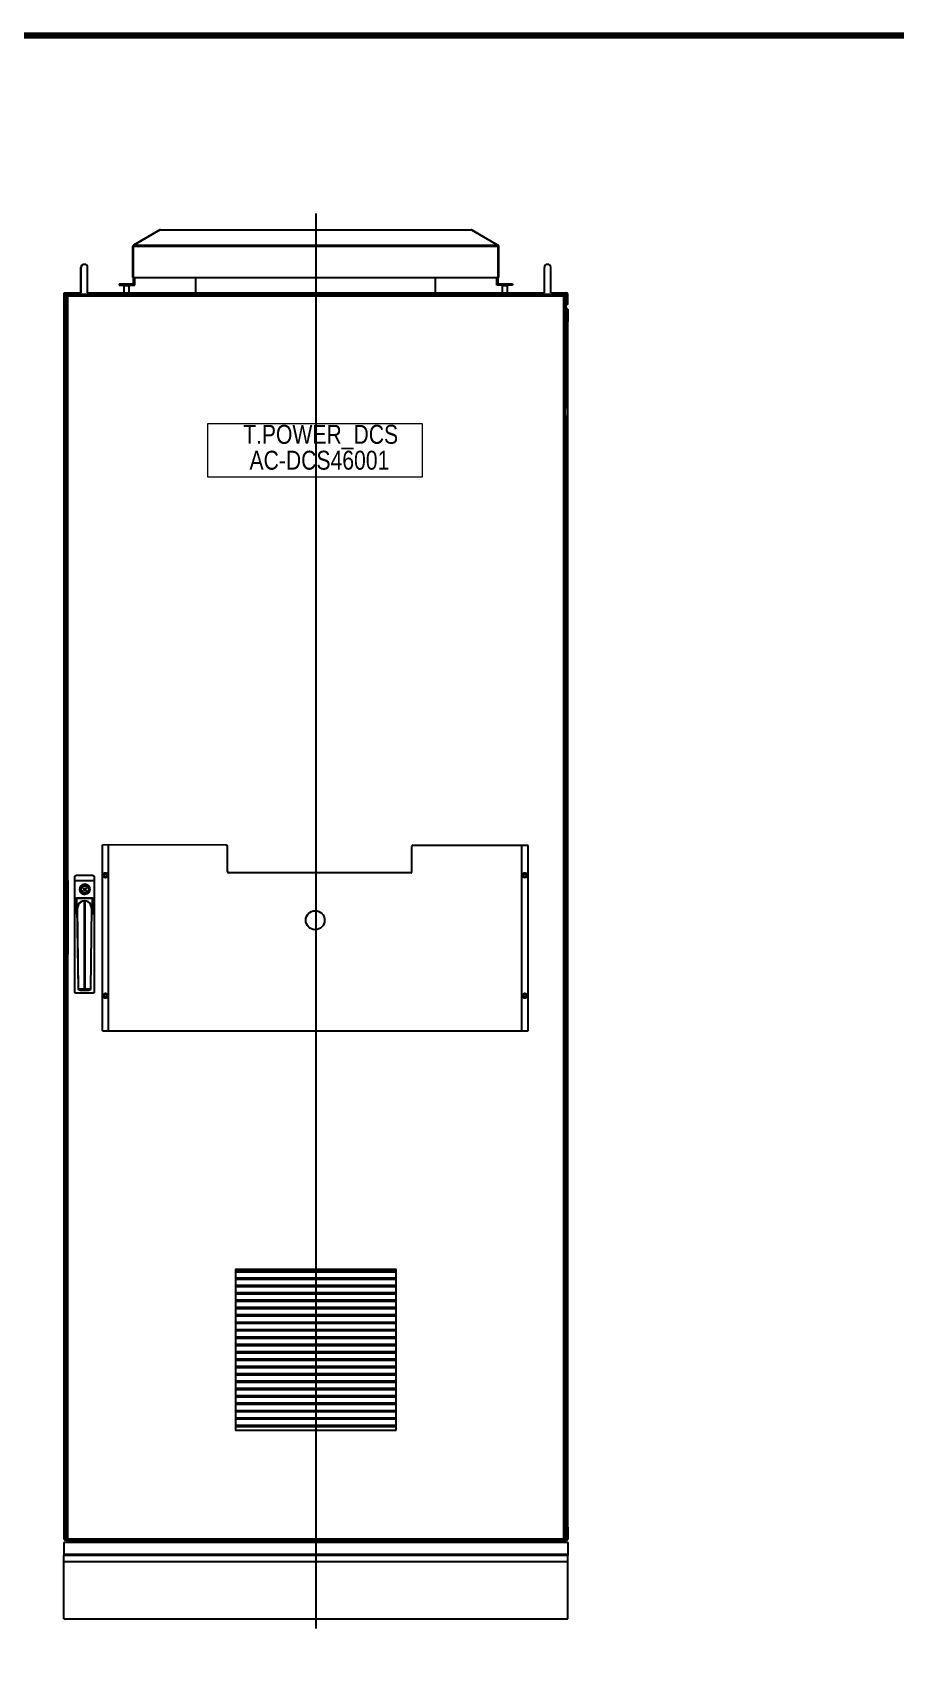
# Model space of a CAD drawing. Extents: x 79822 to 122366, y -56021 to -28815.
# Drawn here: x 82832 to 84200, y -53954 to -51376 of the extents above; entities that cross this region are included whole.
import ezdxf
from ezdxf.enums import TextEntityAlignment as Align
from ezdxf.lldxf.tags import DXFTag

# ---------------------------------------------------------------- set-up
doc = ezdxf.new("R2010")
doc.units = 0
doc.header["$LTSCALE"] = 100
doc.header["$MEASUREMENT"] = 0
doc.layers.add('HLSTK', color=7, linetype='Continuous')
doc.layers.add('t', color=1, linetype='Continuous')
doc.styles.add('HZ', font='arial.ttf', dxfattribs={"width": 0.7})
doc.styles.get("Standard").update_dxf_attribs({"font": ''})
doc.styles.get('Standard').set_extended_font_data('SimSun')
tags = doc.linetypes.add('CENTER', pattern=[2, 1.25, -0.25, 0.25, -0.25]).pattern_tags.tags
tags[10:11] = [DXFTag(74, 4), DXFTag(75, 0), DXFTag(340, '0'), DXFTag(46, 1.0), DXFTag(50, 0.0), DXFTag(44, 0.0), DXFTag(45, 0.0)]
tags[8:9] = [DXFTag(74, 4), DXFTag(75, 0), DXFTag(340, '0'), DXFTag(46, 1.0), DXFTag(50, 0.0), DXFTag(44, 0.0), DXFTag(45, 0.0)]
tags[6:7] = [DXFTag(74, 4), DXFTag(75, 0), DXFTag(340, '0'), DXFTag(46, 1.0), DXFTag(50, 0.0), DXFTag(44, 0.0), DXFTag(45, 0.0)]
tags[4:5] = [DXFTag(74, 4), DXFTag(75, 0), DXFTag(340, '0'), DXFTag(46, 1.0), DXFTag(50, 0.0), DXFTag(44, 0.0), DXFTag(45, 0.0)]
tags = doc.linetypes.add('HIDDEN', pattern=[0.375, 0.25, -0.125]).pattern_tags.tags
tags[6:7] = [DXFTag(74, 4), DXFTag(75, 0), DXFTag(340, '0'), DXFTag(46, 1.0), DXFTag(50, 0.0), DXFTag(44, 0.0), DXFTag(45, 0.0)]
tags[4:5] = [DXFTag(74, 4), DXFTag(75, 0), DXFTag(340, '0'), DXFTag(46, 1.0), DXFTag(50, 0.0), DXFTag(44, 0.0), DXFTag(45, 0.0)]
tags = doc.linetypes.add('HIDDEN2', pattern=[0.1875, 0.125, -0.0625]).pattern_tags.tags
tags[6:7] = [DXFTag(74, 4), DXFTag(75, 0), DXFTag(340, '0'), DXFTag(46, 1.0), DXFTag(50, 0.0), DXFTag(44, 0.0), DXFTag(45, 0.0)]
tags[4:5] = [DXFTag(74, 4), DXFTag(75, 0), DXFTag(340, '0'), DXFTag(46, 1.0), DXFTag(50, 0.0), DXFTag(44, 0.0), DXFTag(45, 0.0)]

# ---------------------------------------------------------------- blocks, each defined once
blk = doc.blocks.new('图框')
at = {"layer": 't', "color": 7, "const_width": 9.62}
blk.add_lwpolyline([(4115.6, -3151.6), (4115.6, 0), (0, 0), (0, -3151.6)], close=True, dxfattribs=at)
at = {"color": 7, "flags": 8}
for tag, p, height in [('DWG.NAME:', (1381.6, -2910.4), 25), ('PROJECTNAME:', (3125.5, -2912.8), 24), ('PROJECTNAME：', (3339.1, -2913.1), 25), ('DWG.NO.:', (3128.2, -3030.4), 24), ('图纸编号', (3315.4, -3052.4), 24), ('FILENO.:', (3128.7, -3106.1), 24), ('文档号', (3317.7, -3124.1), 24)]:
    blk.add_attdef(tag, p, '', height=height, dxfattribs=at)
for tag, height, p in [('RENLIU', 24, (698.2, -2950.4)), ('SHUFENWANG', 24, (885.8, -2950.4)), ('FANGHOU', 24, (1069.7, -2950.4)), ('DANDANLI', 24, (1250, -2950.4)), ('A', 23, (59.9, -2974.9)), ('设计时间', 23, (213.9, -2974.9)), ('刘仁', 23, (698.2, -3002.2)), ('王姝芬', 23, (885.8, -3002.2)), ('侯方', 23, (1069.7, -3002.2)), ('李丹丹', 23, (1250, -3002.2)), ('#10STATIONONTROLCABINETCOVER', 30, (1777.9, -3017.2)), ('PAGEXOFX', 24, (3953.7, -3039.1)), ('REV.', 24, (59.4, -3063)), ('DATE', 24, (208.9, -3063)), ('DESCRIPTION', 24, (451.7, -3063)), ('PREPARED', 24, (698.2, -3063)), ('CHECKED', 24, (885.8, -3063)), ('SIGNED', 24, (1069.7, -3063)), ('APPROVED', 24, (1250, -3063)), ('图纸名称', 30, (1777.9, -3094.7)), ('第几页共几页', 24, (3953.7, -3114.1))]:
    blk.add_attdef(tag, text='', height=height, dxfattribs=at).set_placement(p, align=Align.MIDDLE)
for tag, p in [('图纸名称:', (1377.8, -2965.9)), ('项目名称：', (3121.6, -2984.3)), ('项目名称：', (3325, -2984.3))]:
    blk.add_attdef(tag, text='', height=25, dxfattribs=at).set_placement(p, align=Align.BOTTOM_LEFT)
at = {"color": 7, "width": 0.8, "flags": 8}
blk.add_attdef('HANGZHOUHOLLYSYSAUTOMATIONCO.,LTD.', text='', height=24, dxfattribs=at).set_placement((2770.1, -3045.7), align=Align.MIDDLE)

msp = doc.modelspace()

# ---------------------------------------------------------------- linework, layer by layer
at = {"color": 1, "linetype": 'CENTER'}
msp.add_line((83281.2, -51662.7), (83281.2, -53906.5), dxfattribs=at)
at = {"color": 7, "linetype": 'Continuous'}
for p, q in [((83034, -51688.5), (82992.3, -51712.5)), ((83034.5, -51688.5), (82992.8, -51712.5)), ((83034, -51688.5), (83034.1, -51688.7)), ((83034.5, -51688.5), (83527.9, -51688.5)), ((83035.1, -51688.2), (83527.3, -51688.2)), ((83527.9, -51688.5), (83569.6, -51712.5)), ((83528.4, -51688.5), (83528.3, -51688.7)), ((83528.4, -51688.5), (83570.1, -51712.5)), ((82991.2, -51764.2), (82991.2, -51714.4)), ((82991.2, -51714.4), (82992.2, -51714.4)), ((82992.2, -51764.2), (82992.2, -51714.4)), ((82992.2, -51714.4), (83570.2, -51714.4)), ((82992.3, -51712.5), (82992.6, -51713)), ((82992.8, -51712.5), (83569.6, -51712.5)), ((83570.1, -51712.5), (83569.8, -51713)), ((83570.2, -51764.2), (83570.2, -51714.4)), ((83571.2, -51714.4), (83570.2, -51714.4)), ((83571.2, -51764.2), (83571.2, -51714.4)), ((82908.7, -51788.2), (82908.7, -51748.2)), ((82909.3, -51788.2), (82909.3, -51748.2)), ((82919.3, -51788.2), (82919.3, -51748.2)), ((82991.2, -51764.2), (82992.2, -51764.2)), ((82992.2, -51774.2), (82992.2, -51764.2)), ((82992.2, -51764.2), (83570.2, -51764.2)), ((82994.2, -51776.2), (82994.2, -51764.2)), ((83091.2, -51788.2), (83091.2, -51764.2)), ((83471.2, -51788.2), (83471.2, -51764.2)), ((83568.2, -51776.2), (83568.2, -51764.2)), ((83570.2, -51774.2), (83570.2, -51764.2)), ((83571.2, -51764.2), (83570.2, -51764.2)), ((83643.7, -51788.2), (83643.7, -51748.2)), ((83653.7, -51788.2), (83653.7, -51748.2)), ((82882, -53745.7), (82882, -51788.2)), ((82882, -51788.2), (82909.3, -51788.2)), ((82884, -51790.5), (83678.4, -51790.5)), ((82885, -53766.2), (82885, -51791.2)), ((82885, -51791.2), (83677, -51791.2)), ((82887.3, -51791.2), (82887.3, -52720.2)), ((83674.7, -51793.5), (82887.3, -51793.5)), ((82919.3, -51788.2), (83643.7, -51788.2)), ((82969.2, -51774.2), (82969.2, -51776.2)), ((82969.2, -51774.2), (82992.2, -51774.2)), ((82969.2, -51776.2), (82994.2, -51776.2)), ((82972.2, -51774.2), (82972.2, -51776.2)), ((82977.7, -51776.2), (82977.2, -51776.7)), ((82977.2, -51788.2), (82977.2, -51776.7)), ((82977.2, -51776.7), (82985.2, -51776.7)), ((82984.7, -51776.2), (82985.2, -51776.7)), ((82985.2, -51788.2), (82985.2, -51776.7)), ((82994.2, -51776.2), (82992.2, -51774.2)), ((83568.2, -51776.2), (83570.2, -51774.2)), ((83593.2, -51776.2), (83568.2, -51776.2)), ((83570.2, -51774.2), (83593.2, -51774.2)), ((83577.7, -51776.2), (83577.2, -51776.7)), ((83577.2, -51788.2), (83577.2, -51776.7)), ((83577.2, -51776.7), (83585.2, -51776.7)), ((83584.7, -51776.2), (83585.2, -51776.7)), ((83585.2, -51788.2), (83585.2, -51776.7)), ((83590.2, -51774.2), (83590.2, -51776.2)), ((83593.2, -51774.2), (83593.2, -51776.2)), ((83653.7, -51788.2), (83678.4, -51788.2)), ((83674.7, -53766.2), (83674.7, -51791.2)), ((83677, -53766.2), (83677, -51791.2)), ((83678.4, -51806.7), (83678.4, -51788.2)), ((83678.7, -51806.7), (83678.7, -51790.5)), ((83680.7, -51790.5), (83678.7, -51790.5)), ((83680.7, -51806.7), (83680.7, -51790.5)), ((83678.4, -51806.7), (83677, -51806.7)), ((83678, -51831.3), (83678, -51806.7)), ((83678.6, -51830.8), (83678.6, -51814.9)), ((83678.6, -51814.9), (83679, -51814.9)), ((83680.7, -51806.7), (83678.7, -51806.7)), ((83679, -51814.2), (83679, -51833.7)), ((83679, -51814.2), (83681, -51814.2)), ((83681, -51814.2), (83681, -51833.7)), ((83677, -51831.3), (83678.1, -51831.3)), ((83679, -51832.5), (83677, -51832.5)), ((83677, -51833.7), (83678.1, -51833.7)), ((83678.1, -51831.3), (83678.1, -51832.5)), ((83678.1, -51971.7), (83678.1, -51833.7)), ((83678.6, -51833.7), (83678.1, -51833.7)), ((83678.6, -51830.8), (83679, -51830.8)), ((83678.6, -51833.7), (83678.6, -51971.7)), ((83678.6, -51833.7), (83681, -51833.7)), ((83681, -53745.7), (83681, -51833.7)), ((83678.1, -52871.7), (83678.1, -51982.7)), ((83678.6, -51982.7), (83678.6, -52871.7)), ((82884.4, -52032.7), (82884.4, -52871.7)), ((82887.3, -52720.2), (82887.3, -53766.2)), ((82887.9, -52720.2), (82887.9, -52837.2)), ((82881.3, -52871.7), (82883.7, -52871.7)), ((82882.5, -52871.7), (82882.5, -52882.7)), ((82883.3, -52882.7), (82883.3, -52871.7)), ((82883.9, -52871.7), (82883.9, -52882.7)), ((82883.9, -52871.7), (82884.3, -52871.7)), ((83677.1, -52871.7), (83675.7, -52871.7)), ((83677.6, -52871.7), (83676.2, -52871.7)), ((83677.7, -52871.7), (83676.3, -52871.7)), ((83678.2, -52871.7), (83676.8, -52871.7)), ((83678.4, -52871.7), (83677, -52871.7)), ((83678.4, -52871.7), (83677, -52871.7)), ((83677.1, -52882.7), (83677.1, -52871.7)), ((83677.3, -52871.7), (83679.7, -52871.7)), ((83678.9, -52871.7), (83677.5, -52871.7)), ((83678.9, -52871.7), (83677.5, -52871.7)), ((83679, -52871.7), (83677.6, -52871.7)), ((83677.6, -52882.7), (83677.6, -52871.7)), ((83677.7, -52882.7), (83677.7, -52871.7)), ((83677.7, -52871.7), (83677.7, -52882.7)), ((83677.9, -52871.7), (83680.3, -52871.7)), ((83679.5, -52871.7), (83678.1, -52871.7)), ((83678.2, -52882.7), (83678.2, -52871.7)), ((83678.2, -52871.7), (83678.2, -52882.7)), ((83678.3, -52871.7), (83678.3, -52882.7)), ((83678.4, -52882.7), (83678.4, -52871.7)), ((83678.4, -52882.7), (83678.4, -52871.7)), ((83678.5, -52882.7), (83678.5, -52871.7)), ((83678.6, -52871.7), (83681, -52871.7)), ((83678.6, -52871.7), (83681, -52871.7)), ((83678.8, -52871.7), (83678.8, -52882.7)), ((83678.9, -52882.7), (83678.9, -52871.7)), ((83678.9, -52882.7), (83678.9, -52871.7)), ((83679, -52871.7), (83679, -52882.7)), ((83679, -52882.7), (83679, -52871.7)), ((83679, -52871.7), (83679, -52882.7)), ((83679, -52882.7), (83679, -52871.7)), ((83679.1, -52882.7), (83679.1, -52871.7)), ((83679.2, -52871.7), (83681.6, -52871.7)), ((83679.5, -52871.7), (83679.5, -52882.7)), ((83679.5, -52882.7), (83679.5, -52871.7)), ((83679.5, -52871.7), (83679.5, -52882.7)), ((83679.6, -52871.7), (83679.6, -52882.7)), ((83679.6, -52882.7), (83679.6, -52871.7)), ((83679.8, -52882.7), (83679.8, -52871.7)), ((83679.8, -52882.7), (83679.8, -52871.7)), ((83680.1, -52871.7), (83680.1, -52882.7)), ((83680.3, -52882.7), (83680.3, -52871.7)), ((83680.3, -52882.7), (83680.3, -52871.7)), ((83680.4, -52882.7), (83680.4, -52871.7)), ((83680.9, -52882.7), (83680.9, -52871.7)), ((82881.3, -52882.7), (82883.7, -52882.7)), ((82883.9, -52882.7), (82884.3, -52882.7)), ((82884.4, -52882.7), (82884.4, -53571.7)), ((83677.1, -52882.7), (83675.7, -52882.7)), ((83677.6, -52882.7), (83676.2, -52882.7)), ((83677.7, -52882.7), (83676.3, -52882.7)), ((83678.2, -52882.7), (83676.8, -52882.7)), ((83678.4, -52882.7), (83677, -52882.7)), ((83678.4, -52882.7), (83677, -52882.7)), ((83677.3, -52882.7), (83679.7, -52882.7)), ((83678.9, -52882.7), (83677.5, -52882.7)), ((83678.9, -52882.7), (83677.5, -52882.7)), ((83679, -52882.7), (83677.6, -52882.7)), ((83677.9, -52882.7), (83680.3, -52882.7)), ((83678.1, -53571.7), (83678.1, -52882.7)), ((83679.5, -52882.7), (83678.1, -52882.7)), ((83678.6, -52882.7), (83681, -52882.7)), ((83678.6, -52882.7), (83678.6, -53571.7)), ((83678.6, -52882.7), (83681, -52882.7)), ((83679.2, -52882.7), (83681.6, -52882.7)), ((82882, -53520.7), (82884.4, -53520.7)), ((82883.2, -53520.7), (82883.2, -53531.7)), ((82884, -53531.7), (82884, -53520.7)), ((82884.6, -53520.7), (82885, -53520.7)), ((82884.6, -53520.7), (82884.6, -53531.7)), ((82884.4, -53531.7), (82882, -53531.7)), ((82884.6, -53531.7), (82885, -53531.7)), ((83678.4, -53571.7), (83677, -53571.7)), ((83678.4, -53582.7), (83678.4, -53571.7)), ((83678.6, -53571.7), (83681, -53571.7)), ((83679, -53571.7), (83679, -53582.7)), ((83679.8, -53582.7), (83679.8, -53571.7)), ((82884.4, -53745.7), (82884.4, -53582.7)), ((83678.4, -53582.7), (83677, -53582.7)), ((83678.1, -53745.7), (83678.1, -53582.7)), ((83678.6, -53582.7), (83681, -53582.7)), ((83678.6, -53745.7), (83678.6, -53582.7)), ((82884.4, -53745.7), (82882, -53745.7)), ((82882, -53765.2), (82882, -53745.7)), ((82884, -53765.2), (82884, -53745.7)), ((82884, -53746.9), (82885, -53746.9)), ((82884.4, -53748.6), (82884, -53748.6)), ((82884.4, -53745.7), (82885, -53745.7)), ((82884.4, -53748.6), (82884.4, -53764.5)), ((83677, -53745.7), (83678.1, -53745.7)), ((83679, -53746.9), (83677, -53746.9)), ((83677, -53748.1), (83678.1, -53748.1)), ((83678, -53766.2), (83678, -53748.1)), ((83678.6, -53745.7), (83678.1, -53745.7)), ((83678.1, -53748.1), (83678.1, -53746.9)), ((83678.6, -53745.7), (83681, -53745.7)), ((83678.6, -53748.6), (83679, -53748.6)), ((83678.6, -53748.6), (83678.6, -53764.5)), ((83679, -53745.7), (83679, -53765.2)), ((83681, -53745.7), (83681, -53765.2)), ((83681.2, -53769.7), (82881.7, -53769.7)), ((82881.7, -53769.7), (82881.7, -53790.5)), ((82884, -53765.2), (82882, -53765.2)), ((82884.4, -53764.5), (82884, -53764.5)), ((82885, -53766.2), (83678, -53766.2)), ((82887.3, -53763.9), (83674.7, -53763.9)), ((82903.1, -53768.1), (82903.1, -53766.2)), ((82903.1, -53768.1), (82925.5, -53768.1)), ((82903.6, -53768.1), (82903.6, -53766.2)), ((82904.3, -53768.1), (82904.3, -53769.7)), ((82904.8, -53768.1), (82904.8, -53769.7)), ((82923.8, -53768.1), (82923.8, -53769.7)), ((82924.3, -53768.1), (82924.3, -53769.7)), ((82925, -53768.1), (82925, -53766.2)), ((82925.5, -53766.2), (82925.5, -53767.7)), ((83637.5, -53766.6), (82925.5, -53766.6)), ((82925.5, -53768.1), (82925.5, -53767.7)), ((83637.5, -53768.1), (82925.5, -53768.1)), ((82925.5, -53768.1), (82925.5, -53769.7)), ((83637.5, -53768.6), (82925.5, -53768.6)), ((83637.5, -53766.2), (83637.5, -53767.7)), ((83637.5, -53768.1), (83637.5, -53767.7)), ((83659.9, -53768.1), (83637.5, -53768.1)), ((83637.5, -53768.1), (83637.5, -53769.7)), ((83638, -53768.1), (83638, -53766.2)), ((83638.7, -53768.1), (83638.7, -53769.7)), ((83639.2, -53768.1), (83639.2, -53769.7)), ((83658.2, -53768.1), (83658.2, -53769.7)), ((83658.7, -53768.1), (83658.7, -53769.7)), ((83659.4, -53768.1), (83659.4, -53766.2)), ((83659.9, -53768.1), (83659.9, -53766.2)), ((83678.6, -53764.5), (83679, -53764.5)), ((83679, -53765.2), (83681, -53765.2)), ((83680.7, -53769.7), (83680.7, -53790.5)), ((83681.2, -53788.9), (83681.2, -53769.7)), ((82881.7, -53788.4), (83680.7, -53788.4)), ((83681.2, -53790.7), (82881.7, -53790.7)), ((82881.7, -53890.7), (82881.7, -53790.7)), ((83680.7, -53800.7), (82881.7, -53800.7)), ((83681.2, -53788.9), (83680.7, -53788.9)), ((83680.7, -53890.7), (83680.7, -53790.7)), ((83681.2, -53790.7), (83681.2, -53789.2)), ((82881.7, -53890.7), (83680.7, -53890.7))]:
    msp.add_line(p, q, dxfattribs=at)
at = {"linetype": 'HIDDEN'}
for p, q in [((83139.3, -52664), (82942.7, -52663.6)), ((83141.3, -52705.9), (83141.3, -52666)), ((83433.7, -52705.9), (83433.7, -52666)), ((83431.7, -52707.9), (83143.3, -52707.9))]:
    msp.add_line(p, q, dxfattribs=at)
at = {"color": 7, "linetype": 'HIDDEN'}
for p, q in [((82942.7, -52958.5), (82942.7, -52663.6)), ((82952.7, -52958.5), (82952.7, -52663.6)), ((83607.7, -52958.5), (83607.7, -52664.5)), ((83617.7, -52958.5), (83617.7, -52664.5)), ((82942.7, -52958.5), (83617.7, -52958.5))]:
    msp.add_line(p, q, dxfattribs=at)
at = {"color": 0, "linetype": 'HIDDEN'}
msp.add_line((83435.7, -52664), (83617.7, -52664), dxfattribs=at)
for p, q in [((82899, -52720.2), (82929.7, -52720.2)), ((82899, -52748), (82929.7, -52748))]:
    msp.add_line(p, q)
at = {"color": 4, "linetype": 'Continuous'}
for p, q in [((82907.9, -52732.6), (82907.9, -52735.6)), ((82910.1, -52732.7), (82907.9, -52732.6)), ((82907.9, -52735.6), (82910.1, -52735.7)), ((82919.6, -52735.7), (82921.9, -52735.8)), ((82921.9, -52732.8), (82919.7, -52732.7)), ((82921.9, -52735.8), (82921.9, -52732.8))]:
    msp.add_line(p, q, dxfattribs=at)
at = {"lineweight": -3}
for p, q in [((82901.7, -52772.3), (82899, -52772.3)), ((82913.7, -52752.7), (82913.7, -52894.5)), ((82915, -52752.7), (82915, -52894.5)), ((82927, -52772.3), (82929.7, -52772.3)), ((82905.1, -52891.9), (82913.7, -52891.9)), ((82915, -52891.9), (82923.7, -52891.9))]:
    msp.add_line(p, q, dxfattribs=at)
at = {"color": 3, "linetype": 'Continuous'}
for p, q in [((83677.8, -52871.7), (83680.2, -52871.7)), ((83678.4, -52871.7), (83680.8, -52871.7)), ((83679.1, -52871.7), (83681.5, -52871.7)), ((83679.1, -52871.7), (83681.5, -52871.7)), ((83679.7, -52871.7), (83682.1, -52871.7)), ((83677.8, -52882.7), (83680.2, -52882.7)), ((83678.4, -52882.7), (83680.8, -52882.7)), ((83679.1, -52882.7), (83681.5, -52882.7)), ((83679.1, -52882.7), (83681.5, -52882.7)), ((83679.7, -52882.7), (83682.1, -52882.7))]:
    msp.add_line(p, q, dxfattribs=at)
at = {"color": 7}
for p, q in [((83408.7, -53339.1), (83153.7, -53339.1)), ((83408.7, -53341.1), (83153.7, -53341.1)), ((83408.7, -53350.7), (83153.7, -53350.7)), ((83408.7, -53352.8), (83153.7, -53352.8)), ((83408.7, -53362.4), (83153.7, -53362.4)), ((83408.7, -53364.4), (83153.7, -53364.4)), ((83408.7, -53374.1), (83153.7, -53374.1)), ((83408.7, -53376.1), (83153.7, -53376.1)), ((83408.7, -53385.8), (83153.7, -53385.8)), ((83408.7, -53387.8), (83153.7, -53387.8)), ((83408.7, -53397.4), (83153.7, -53397.4)), ((83408.7, -53399.5), (83153.7, -53399.5)), ((83408.7, -53409.1), (83153.7, -53409.1)), ((83408.7, -53411.1), (83153.7, -53411.1)), ((83408.7, -53420.8), (83153.7, -53420.8)), ((83408.7, -53422.8), (83153.7, -53422.8)), ((83408.7, -53432.5), (83153.7, -53432.5)), ((83408.7, -53434.5), (83153.7, -53434.5)), ((83408.7, -53444.1), (83153.7, -53444.1)), ((83408.7, -53446.2), (83153.7, -53446.2)), ((83408.7, -53455.8), (83153.7, -53455.8)), ((83408.7, -53457.8), (83153.7, -53457.8)), ((83408.7, -53467.5), (83153.7, -53467.5)), ((83408.7, -53469.5), (83153.7, -53469.5)), ((83408.7, -53479.2), (83153.7, -53479.2)), ((83408.7, -53481.2), (83153.7, -53481.2)), ((83408.7, -53490.9), (83153.7, -53490.9)), ((83408.7, -53492.9), (83153.7, -53492.9)), ((83408.7, -53502.5), (83153.7, -53502.5)), ((83408.7, -53504.6), (83153.7, -53504.6)), ((83408.7, -53514.2), (83153.7, -53514.2)), ((83408.7, -53516.2), (83153.7, -53516.2)), ((83408.7, -53525.9), (83153.7, -53525.9)), ((83408.7, -53527.9), (83153.7, -53527.9)), ((83408.7, -53537.6), (83153.7, -53537.6)), ((83408.7, -53539.6), (83153.7, -53539.6)), ((83408.7, -53549.2), (83153.7, -53549.2)), ((83408.7, -53551.3), (83153.7, -53551.3)), ((83408.7, -53560.9), (83153.7, -53560.9)), ((83408.7, -53562.9), (83153.7, -53562.9)), ((83408.7, -53572.6), (83153.7, -53572.6)), ((83408.7, -53574.6), (83153.7, -53574.6)), ((83408.7, -53584.3), (83153.7, -53584.3)), ((83408.7, -53586.3), (83153.7, -53586.3))]:
    msp.add_line(p, q, dxfattribs=at)
at = {"lineweight": 20}
msp.add_lwpolyline([(83110.1, -51995.5), (83450.1, -51995.5), (83450.1, -52080.5), (83110.1, -52080.5)], close=True, dxfattribs=at)
msp.add_lwpolyline([(82901.6, -52711.8), (82927.1, -52711.8, -0.414214), (82929.7, -52714.4), (82929.7, -52896.3, -0.414214), (82927.1, -52898.9), (82901.6, -52898.9, -0.414214), (82899, -52896.3), (82899, -52714.4, -0.414214)], format="xyb", close=True)
at = {"lineweight": -3}
msp.add_lwpolyline([(82927, -52772.3), (82927, -52748), (82901.7, -52748), (82901.7, -52772.3)], dxfattribs=at)
for points in [[(82925.7, -52763.6), (82924.1, -52891.9, -0.40988), (82921.5, -52894.5), (82907.3, -52894.5, -0.40988), (82904.7, -52891.9), (82903, -52763.6)], [(82913.7, -52894.1), (82907.3, -52894.1, -0.40988), (82905.1, -52891.9), (82903.4, -52763.6)], [(82925.3, -52763.6), (82923.7, -52891.9, -0.40988), (82921.5, -52894.1), (82915, -52894.1)]]:
    msp.add_lwpolyline(points, format="xyb", dxfattribs=at)
at = {"color": 7}
msp.add_lwpolyline([(83408.7, -53591.8), (83408.7, -53336.8), (83153.7, -53336.8), (83153.7, -53591.8)], close=True, dxfattribs=at)
at = {"color": 7, "linetype": 'HIDDEN'}
for centre, radius in [((82947.7, -52711.8), 4), ((82947.7, -52711.8), 2), ((83612.6, -52711.8), 4), ((83612.6, -52711.8), 2), ((82947.7, -52903), 4), ((82947.7, -52903), 2), ((83612.6, -52903), 4), ((83612.6, -52903), 2)]:
    msp.add_circle(centre, radius, dxfattribs=at)
at = {"color": 4, "linetype": 'Continuous'}
for radius in [8, 1.6]:
    msp.add_circle((82914.9, -52734.2), radius, dxfattribs=at)
at = {"linetype": 'HIDDEN2'}
msp.add_circle((83280.2, -52783.2), 15, dxfattribs=at)
at = {"color": 7, "linetype": 'Continuous'}
for centre, radius, start, end in [((83035.1, -51690.4), 2.2, 90, 120), ((83527.3, -51690.4), 2.2, 60, 90), ((82993.4, -51714.4), 2.2, 120, 180), ((83019.5, -51721.2), 28.1, 164.5161, 164.989), ((83542.9, -51721.2), 28.1, 15.011, 15.4839), ((83569, -51714.4), 2.2, 0, 60), ((82913.7, -51748.2), 5, 86.537, 180), ((82914.3, -51748.2), 5, 0, 180), ((83648.7, -51748.2), 5, 0, 180), ((83678.4, -51790.5), 2.3, 0, 90), ((83678.4, -51790.5), 0.3, 0, 90), ((83679.8, -51814.9), 1.2, 32.7273, 180), ((83678.1, -51830.8), 0.5, 270, 0), ((83678.1, -51830.8), 1.7, 270, 302.2595), ((82884.9, -53748.6), 1.7, 90, 122.2595), ((82884.9, -53748.6), 0.5, 90, 180), ((83678.1, -53748.6), 1.7, 57.7405, 90), ((83678.1, -53748.6), 0.5, 0, 90), ((82883.2, -53764.5), 1.2, 212.7273, 0), ((83679.8, -53764.5), 1.2, 180, 327.2727), ((83679.4, -53788.9), 1.8, 315, 0)]:
    msp.add_arc(centre, radius, start, end, dxfattribs=at)
at = {"linetype": 'HIDDEN'}
for centre, start, end in [((83139.3, -52666), 0, 90), ((83435.7, -52666), 90, 180), ((83143.3, -52705.9), 180, 270), ((83431.7, -52705.9), 270, 0)]:
    msp.add_arc(centre, 2, start, end, dxfattribs=at)
at = {"color": 4, "linetype": 'Continuous'}
for radius, start, end in [(8, 89.4964, 270), (5, 16.954, 162.0388), (5, 196.954, 342.0388), (8, 0, 89.4964)]:
    msp.add_arc((82914.9, -52734.2), radius, start, end, dxfattribs=at)
at = {"lineweight": -3}
for radius in [11.3, 10.9]:
    msp.add_arc((82914.4, -52763.6), radius, 358.302, 181.698, dxfattribs=at)
at = {"color": 7, "linetype": 'Continuous'}
for points, start_tangent, end_tangent in [([(83034.5, -51688.5), (83034.7, -51688.3)], (0.721412, 0.692506), (0.835895, 0.548889)), ([(83034.7, -51688.3), (83034.9, -51688.2)], (0.835895, 0.548889), (0.949224, 0.3146)), ([(83034.9, -51688.2), (83035.1, -51688.2)], (0.949224, 0.3146), (1, 0)), ([(83527.5, -51688.2), (83527.3, -51688.2)], (-0.949224, 0.3146), (-1, 0)), ([(83527.7, -51688.3), (83527.5, -51688.2)], (-0.835895, 0.548889), (-0.949224, 0.3146)), ([(83527.9, -51688.5), (83527.7, -51688.3)], (-0.721412, 0.692506), (-0.835895, 0.548889)), ([(82992.3, -51713.9), (82992.2, -51714.4)], (-0.259249, -0.96581), (-0.252028, -0.96772)), ([(82992.6, -51713), (82992.4, -51713.7)], (-0.319262, -0.947666), (-0.267211, -0.963638)), ([(82992.8, -51712.5), (82992.6, -51713)], (-0.461961, -0.8869), (-0.319262, -0.947666)), ([(83569.6, -51712.5), (83569.8, -51713)], (0.461961, -0.8869), (0.319262, -0.947666)), ([(83569.8, -51713), (83570, -51713.7)], (0.319262, -0.947666), (0.267211, -0.963638)), ([(83570, -51713.9), (83570.2, -51714.4)], (0.259249, -0.96581), (0.252028, -0.96772))]:
    msp.add_spline(points, degree=3, dxfattribs=dict(at, start_tangent=start_tangent, end_tangent=end_tangent))

# ---------------------------------------------------------------- block references
at = {"color": 1}
msp.add_blockref('图框', (81448.4, -51380.3), dxfattribs=at)

# ---------------------------------------------------------------- texts
at = {"layer": 'HLSTK', "color": 7, "style": 'HZ', "width": 0.8}
for s, p in [('T.POWER_DCS', (83288.8, -52027.7)), ('AC-DCS46001', (83286.9, -52068.7))]:
    msp.add_text(s, height=30, dxfattribs=at).set_placement(p, align=Align.CENTER)

doc.saveas('drawing.dxf')
